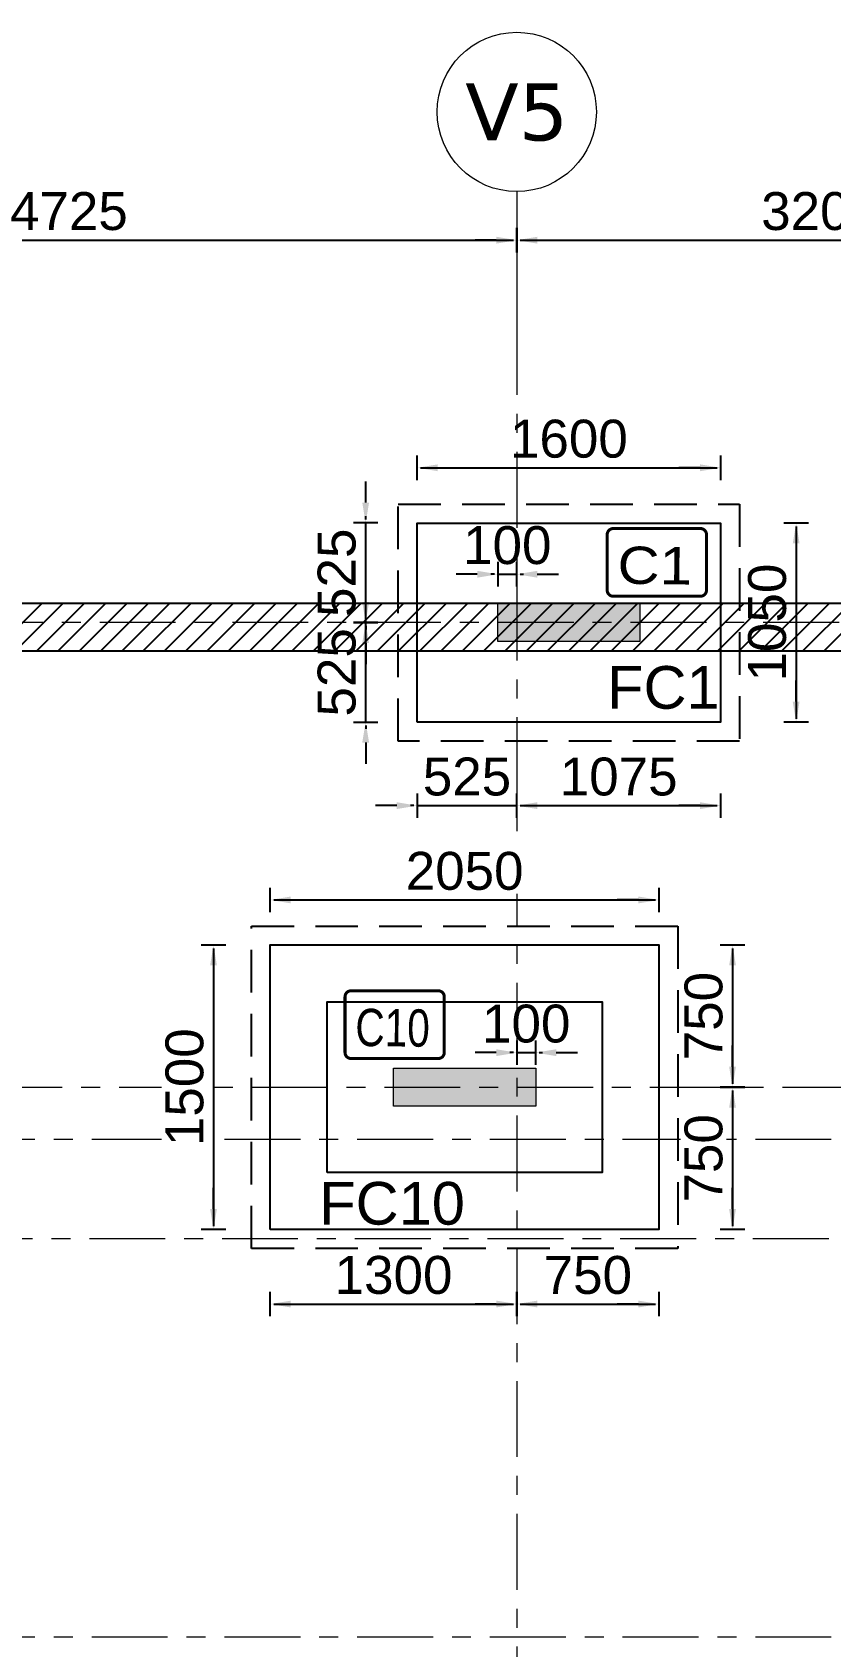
# Model space of a CAD drawing. Extents: x 1878645 to 3043969, y -1160829 to -603973.
# Drawn here: x 2120550 to 2124762, y -654417 to -645905 of the extents above; entities that cross this region are included whole.
import ezdxf
from ezdxf.enums import TextEntityAlignment as Align

# ---------------------------------------------------------------- set-up
doc = ezdxf.new("R2010")
doc.units = 0
doc.header["$LTSCALE"] = 100
doc.header["$PDMODE"] = 66
doc.linetypes.add('Grids', pattern=[7, 4, -1, 1, -1])
doc.linetypes.add('SCHidden', pattern=[0.375, 0.25, -0.125])
doc.layers.get('Defpoints').update_dxf_attribs({"lineweight": 0})
for name, color, linetype in [('A-DIMN-100', 5, 'Continuous'), ('COMMENTS', 30, 'Continuous'), ('Dim', 3, 'Continuous'), ('Footing', 5, 'Continuous'), ('Footing Nos', 4, 'Continuous'), ('PCC', 2, 'Continuous'), ('RETAIN-WALL', 1, 'Continuous')]:
    doc.layers.add(name, color=color, linetype=linetype)
for name, color, linetype, lineweight in [('A-GRID', 8, 'Grids', 0), ('A-GRID-TAG', 3, 'Continuous', 0), ('ECO COL', 6, 'Continuous', 0), ('Eco_  CNO', 7, 'Continuous', 25)]:
    doc.layers.add(name, color=color, linetype=linetype, lineweight=lineweight)
doc.styles.add('ARIAL', font='arial.ttf')
doc.styles.add('ITA', font='simplex.shx')
doc.styles.add('SC-BBS1', font='SansSerif')
doc.styles.get("Standard").update_dxf_attribs({"font": 'verdana.ttf'})
doc.dimstyles.new('A-150-DIM-EXT_MAIN(FT)', dxfattribs={"dimscale": 0, "dimtxt": 200, "dimasz": 18, "dimexe": 100, "dimexo": 100, "dimgap": 50, "dimtad": 1, "dimdec": 0, "dimdsep": 46, "dimtxsty": 'ARIAL', "dimblk": 'A3', "dimcen": 0.025, "dimse1": 1, "dimse2": 1, "dimclrd": 256, "dimclre": 256, "dimclrt": 7, "dimazin": 2, "dimtfac": 1, "dimtdec": 0, "dimtix": 1, "dimtmove": 2, "dimatfit": 3, "dimldrblk": 'WSA-DOT-100', "dimfxl": 1, "dimtolj": 1, "dimtzin": 0, "dimarcsym": 0})

# ---------------------------------------------------------------- blocks, each defined once
blk = doc.blocks.new('*U14')
at = {"layer": 'A-GRID-TAG', "color": 8, "linetype": 'Grids', "lineweight": 15}
for p, q in [((0, 8), (0, 4)), ((0, 4), (0, 0))]:
    blk.add_line(p, q, dxfattribs=at)
at = {"layer": 'A-GRID-TAG', "linetype": 'Continuous'}
blk.add_circle((0, 13), 5, dxfattribs=at)
at = {"layer": 'A-GRID-TAG', "color": 7}
blk.add_attdef('GN', text='', height=4, dxfattribs=at).set_placement((0, 13), align=Align.MIDDLE_CENTER)
blk = doc.blocks.new('A2')
at = {"layer": 'Dim', "linetype": 'ByBlock', "lineweight": -2, "extrusion": (0, 0, -1)}
blk.add_lwpolyline([(6, 0), (12.2, 0)], dxfattribs=at)
blk.add_solid([(6, -1), (0, 0), (6, 1)], dxfattribs=at)
blk = doc.blocks.new('A3')
at = {"layer": 'Dim', "linetype": 'ByBlock', "lineweight": -2}
blk.add_line((0, 3.59), (0, -3.59), dxfattribs=at)
blk.add_blockref('A2', (0, 0), dxfattribs=at)
blk = doc.blocks.new('*D454')
at = {"layer": 'Defpoints', "color": 0, "transparency": 16777216}
for p in [(2123106, -651367.4), (2123206, -651285.2), (2123206, -651367.4)]:
    blk.add_point(p, dxfattribs=at)
at = {"layer": 'Dim', "lineweight": -2, "transparency": 16777216}
for p, q in [((2123088, -651285.2), (2123070, -651285.2)), ((2123106, -651285.2), (2123206, -651285.2)), ((2123224, -651285.2), (2123242, -651285.2))]:
    blk.add_line(p, q, dxfattribs=at)
at = {"layer": 'Dim', "lineweight": -2, "transparency": 16777216, "xscale": 18, "yscale": 18, "zscale": 18}
blk.add_blockref('A3', (2123106, -651285.2), dxfattribs=at)
at = {"layer": 'Dim', "lineweight": -2, "transparency": 16777216, "xscale": 18, "yscale": 18, "zscale": 18, "rotation": 180}
blk.add_blockref('A3', (2123206, -651285.2), dxfattribs=at)
at = {"layer": 'Dim', "color": 7, "transparency": 16777216, "insert": (2123156, -651133.1), "char_height": 200, "attachment_point": 5, "style": 'ARIAL'}
blk.add_mtext('\\A1;100', dxfattribs=at)
blk = doc.blocks.new('WSA-DOT-100')
at = {"layer": 'A-DIMN-100', "color": 5}
for p, q in [((0, -200), (0, 200)), ((-200, 0), (200, 0))]:
    blk.add_line(p, q, dxfattribs=at)
at = {"layer": 'A-DIMN-100', "color": 1, "const_width": 60}
blk.add_lwpolyline([(-30, 0, 1), (30, 0, 1)], format="xyb", close=True, dxfattribs=at)
blk = doc.blocks.new('*D455')
at = {"layer": 'Defpoints', "color": 0, "transparency": 16777216}
for p in [(2123106, -648762.6), (2123006, -648917.4), (2123106, -648917.1)]:
    blk.add_point(p, dxfattribs=at)
at = {"layer": 'Dim', "lineweight": -2, "transparency": 16777216}
for p, q in [((2122988, -648762.6), (2122970, -648762.6)), ((2123006, -648762.6), (2123106, -648762.6)), ((2123124, -648762.6), (2123142, -648762.6))]:
    blk.add_line(p, q, dxfattribs=at)
at = {"layer": 'Dim', "lineweight": -2, "transparency": 16777216, "xscale": 18, "yscale": 18, "zscale": 18}
blk.add_blockref('A3', (2123006, -648762.6), dxfattribs=at)
at = {"layer": 'Dim', "lineweight": -2, "transparency": 16777216, "xscale": 18, "yscale": 18, "zscale": 18, "rotation": 180}
blk.add_blockref('A3', (2123106, -648762.6), dxfattribs=at)
at = {"layer": 'Dim', "color": 7, "transparency": 16777216, "insert": (2123056, -648610.4), "char_height": 200, "attachment_point": 5, "style": 'ARIAL'}
blk.add_mtext('\\A1;100', dxfattribs=at)
blk = doc.blocks.new('*D418')
at = {"layer": 'Defpoints', "color": 0, "transparency": 16777216}
for p in [(2123106, -646689.8), (2118381, -646940.3), (2123106, -647001.2)]:
    blk.add_point(p, dxfattribs=at)
at = {"layer": 'Dim', "lineweight": -2, "transparency": 16777216}
blk.add_line((2118399, -647001.2), (2123088, -647001.2), dxfattribs=at)
at = {"layer": 'Dim', "lineweight": -2, "transparency": 16777216, "xscale": 18, "yscale": 18, "zscale": 18, "rotation": 180}
blk.add_blockref('A3', (2118381, -647001.2), dxfattribs=at)
at = {"layer": 'Dim', "lineweight": -2, "transparency": 16777216, "xscale": 18, "yscale": 18, "zscale": 18}
blk.add_blockref('A3', (2123106, -647001.2), dxfattribs=at)
at = {"layer": 'Dim', "color": 7, "transparency": 16777216, "insert": (2120743.5, -646849), "char_height": 200, "attachment_point": 5, "style": 'ARIAL'}
blk.add_mtext('\\A1;4725', dxfattribs=at)
blk = doc.blocks.new('*D419')
at = {"layer": 'Defpoints', "color": 0, "transparency": 16777216}
for p in [(2123106, -646689.8), (2126306, -646703.8), (2126306, -647001.2)]:
    blk.add_point(p, dxfattribs=at)
at = {"layer": 'Dim', "lineweight": -2, "transparency": 16777216}
blk.add_line((2123124, -647001.2), (2126288, -647001.2), dxfattribs=at)
at = {"layer": 'Dim', "lineweight": -2, "transparency": 16777216, "xscale": 18, "yscale": 18, "zscale": 18, "rotation": 180}
blk.add_blockref('A3', (2123106, -647001.2), dxfattribs=at)
at = {"layer": 'Dim', "lineweight": -2, "transparency": 16777216, "xscale": 18, "yscale": 18, "zscale": 18}
blk.add_blockref('A3', (2126306, -647001.2), dxfattribs=at)
at = {"layer": 'Dim', "color": 7, "transparency": 16777216, "insert": (2124706, -646849), "char_height": 200, "attachment_point": 5, "style": 'ARIAL'}
blk.add_mtext('\\A1;3200', dxfattribs=at)
blk = doc.blocks.new('Co')
at = {"const_width": 0.75}
blk.add_lwpolyline([(-12.57, -7.17), (-12.57, 6.59, -0.414214), (-11.07, 8.09), (10.51, 8.09, -0.414214), (12.01, 6.59), (12.01, -7.17, -0.414214), (10.51, -8.67), (-11.07, -8.67, -0.414214)], format="xyb", close=True, dxfattribs=at)
at = {"style": 'ITA', "width": 0.669972}
blk.add_attdef('COL', text='', height=10.5, rotation=0.638, dxfattribs=at).set_placement((-9.93, -5.51), (8.49, -5.3), align=Align.FIT)
blk = doc.blocks.new('*D548')
at = {"layer": 'Defpoints', "color": 0, "transparency": 16777216}
for p in [(2122309, -649017.5), (2122581, -649017.5), (2122581, -649542.4)]:
    blk.add_point(p, dxfattribs=at)
at = {"layer": 'Dim', "lineweight": -2, "transparency": 16777216}
for p, q in [((2122309, -648999.5), (2122309, -648981.5)), ((2122309, -649542.4), (2122309, -649017.5)), ((2122309, -649560.4), (2122309, -649578.4))]:
    blk.add_line(p, q, dxfattribs=at)
at = {"layer": 'Dim', "lineweight": -2, "transparency": 16777216, "xscale": 18, "yscale": 18, "zscale": 18}
for p, rotation in [((2122309, -649017.5), 270), ((2122309, -649542.4), 90)]:
    blk.add_blockref('A3', p, dxfattribs=dict(at, rotation=rotation))
at = {"layer": 'Dim', "color": 7, "transparency": 16777216, "insert": (2122156.9, -649279.9), "char_height": 200, "attachment_point": 5, "rotation": 90, "style": 'ARIAL'}
blk.add_mtext('\\A1;525', dxfattribs=at)
blk = doc.blocks.new('*D549')
at = {"layer": 'Defpoints', "color": 0, "transparency": 16777216}
for p in [(2122309, -648492.4), (2122581, -648492.4), (2122581, -649017.4)]:
    blk.add_point(p, dxfattribs=at)
at = {"layer": 'Dim', "lineweight": -2, "transparency": 16777216}
for p, q in [((2122309, -648474.4), (2122309, -648456.4)), ((2122309, -649017.4), (2122309, -648492.4)), ((2122309, -649035.4), (2122309, -649053.4))]:
    blk.add_line(p, q, dxfattribs=at)
at = {"layer": 'Dim', "lineweight": -2, "transparency": 16777216, "xscale": 18, "yscale": 18, "zscale": 18}
for p, rotation in [((2122309, -648492.4), 270), ((2122309, -649017.4), 90)]:
    blk.add_blockref('A3', p, dxfattribs=dict(at, rotation=rotation))
at = {"layer": 'Dim', "color": 7, "transparency": 16777216, "insert": (2122156.9, -648754.9), "char_height": 200, "attachment_point": 5, "rotation": 90, "style": 'ARIAL'}
blk.add_mtext('\\A1;525', dxfattribs=at)
blk = doc.blocks.new('*D550')
at = {"layer": 'Defpoints', "color": 0, "transparency": 16777216}
for p in [(2124181, -648492.4), (2124181, -649542.4), (2124579.7, -649542.4)]:
    blk.add_point(p, dxfattribs=at)
at = {"layer": 'Dim', "lineweight": -2, "transparency": 16777216}
blk.add_line((2124579.7, -648510.4), (2124579.7, -649524.4), dxfattribs=at)
at = {"layer": 'Dim', "lineweight": -2, "transparency": 16777216, "xscale": 18, "yscale": 18, "zscale": 18}
for p, rotation in [((2124579.7, -648492.4), 90), ((2124579.7, -649542.4), 270)]:
    blk.add_blockref('A3', p, dxfattribs=dict(at, rotation=rotation))
at = {"layer": 'Dim', "color": 7, "transparency": 16777216, "insert": (2124427.6, -649017.4), "char_height": 200, "attachment_point": 5, "rotation": 90, "style": 'ARIAL'}
blk.add_mtext('\\A1;1050', dxfattribs=at)
blk = doc.blocks.new('*D551')
at = {"layer": 'Defpoints', "color": 0, "transparency": 16777216}
for p in [(2124181, -648201.3), (2122581, -648492.4), (2124181, -648492.4)]:
    blk.add_point(p, dxfattribs=at)
at = {"layer": 'Dim', "lineweight": -2, "transparency": 16777216}
blk.add_line((2122599, -648201.3), (2124163, -648201.3), dxfattribs=at)
at = {"layer": 'Dim', "lineweight": -2, "transparency": 16777216, "xscale": 18, "yscale": 18, "zscale": 18, "rotation": 180}
blk.add_blockref('A3', (2122581, -648201.3), dxfattribs=at)
at = {"layer": 'Dim', "lineweight": -2, "transparency": 16777216, "xscale": 18, "yscale": 18, "zscale": 18}
blk.add_blockref('A3', (2124181, -648201.3), dxfattribs=at)
at = {"layer": 'Dim', "color": 7, "transparency": 16777216, "insert": (2123381, -648049.2), "char_height": 200, "attachment_point": 5, "style": 'ARIAL'}
blk.add_mtext('\\A1;1600', dxfattribs=at)
blk = doc.blocks.new('*D552')
at = {"layer": 'Defpoints', "color": 0, "transparency": 16777216}
for p in [(2122581, -649542.4), (2123106, -649542.4), (2123106, -649982.7)]:
    blk.add_point(p, dxfattribs=at)
at = {"layer": 'Dim', "lineweight": -2, "transparency": 16777216}
for p, q in [((2122563, -649982.7), (2122545, -649982.7)), ((2122581, -649982.7), (2123106, -649982.7)), ((2123124, -649982.7), (2123142, -649982.7))]:
    blk.add_line(p, q, dxfattribs=at)
at = {"layer": 'Dim', "lineweight": -2, "transparency": 16777216, "xscale": 18, "yscale": 18, "zscale": 18}
blk.add_blockref('A3', (2122581, -649982.7), dxfattribs=at)
at = {"layer": 'Dim', "lineweight": -2, "transparency": 16777216, "xscale": 18, "yscale": 18, "zscale": 18, "rotation": 180}
blk.add_blockref('A3', (2123106, -649982.7), dxfattribs=at)
at = {"layer": 'Dim', "color": 7, "transparency": 16777216, "insert": (2122843.5, -649830.5), "char_height": 200, "attachment_point": 5, "style": 'ARIAL'}
blk.add_mtext('\\A1;525', dxfattribs=at)
blk = doc.blocks.new('*D553')
at = {"layer": 'Defpoints', "color": 0, "transparency": 16777216}
for p in [(2123106, -649542.4), (2124181, -649542.4), (2124181, -649982.7)]:
    blk.add_point(p, dxfattribs=at)
at = {"layer": 'Dim', "lineweight": -2, "transparency": 16777216}
blk.add_line((2123124, -649982.7), (2124163, -649982.7), dxfattribs=at)
at = {"layer": 'Dim', "lineweight": -2, "transparency": 16777216, "xscale": 18, "yscale": 18, "zscale": 18, "rotation": 180}
blk.add_blockref('A3', (2123106, -649982.7), dxfattribs=at)
at = {"layer": 'Dim', "lineweight": -2, "transparency": 16777216, "xscale": 18, "yscale": 18, "zscale": 18}
blk.add_blockref('A3', (2124181, -649982.7), dxfattribs=at)
at = {"layer": 'Dim', "color": 7, "transparency": 16777216, "insert": (2123643.5, -649830.5), "char_height": 200, "attachment_point": 5, "style": 'ARIAL'}
blk.add_mtext('\\A1;1075', dxfattribs=at)
blk = doc.blocks.new('*D1024')
at = {"layer": 'Defpoints', "color": 0, "transparency": 16777216}
for p in [(2123856, -650717.4), (2123856, -651467.4), (2124244.2, -651467.4)]:
    blk.add_point(p, dxfattribs=at)
at = {"layer": 'Dim', "lineweight": -2, "transparency": 16777216}
blk.add_line((2124244.2, -650735.4), (2124244.2, -651449.4), dxfattribs=at)
at = {"layer": 'Dim', "lineweight": -2, "transparency": 16777216, "xscale": 18, "yscale": 18, "zscale": 18}
for p, rotation in [((2124244.2, -650717.4), 90), ((2124244.2, -651467.4), 270)]:
    blk.add_blockref('A3', p, dxfattribs=dict(at, rotation=rotation))
at = {"layer": 'Dim', "color": 7, "transparency": 16777216, "insert": (2124092.1, -651092.4), "char_height": 200, "attachment_point": 5, "rotation": 90, "style": 'ARIAL', "bg_fill": 3, "box_fill_scale": 1.1, "bg_fill_color": 257, "bg_fill_transparency": 0}
blk.add_mtext('\\A1;750', dxfattribs=at)
blk = doc.blocks.new('*D1025')
at = {"layer": 'Defpoints', "color": 0, "transparency": 16777216}
for p in [(2123856, -651467.4), (2123856, -652217.4), (2124244.2, -652217.4)]:
    blk.add_point(p, dxfattribs=at)
at = {"layer": 'Dim', "lineweight": -2, "transparency": 16777216}
blk.add_line((2124244.2, -651485.4), (2124244.2, -652199.4), dxfattribs=at)
at = {"layer": 'Dim', "lineweight": -2, "transparency": 16777216, "xscale": 18, "yscale": 18, "zscale": 18}
for p, rotation in [((2124244.2, -651467.4), 90), ((2124244.2, -652217.4), 270)]:
    blk.add_blockref('A3', p, dxfattribs=dict(at, rotation=rotation))
at = {"layer": 'Dim', "color": 7, "transparency": 16777216, "insert": (2124092.1, -651842.4), "char_height": 200, "attachment_point": 5, "rotation": 90, "style": 'ARIAL', "bg_fill": 3, "box_fill_scale": 1.1, "bg_fill_color": 257, "bg_fill_transparency": 0}
blk.add_mtext('\\A1;750', dxfattribs=at)
blk = doc.blocks.new('*D1026')
at = {"layer": 'Defpoints', "color": 0, "transparency": 16777216}
for p in [(2121806, -650717.4), (2121506.3, -652217.4), (2121806, -652217.4)]:
    blk.add_point(p, dxfattribs=at)
at = {"layer": 'Dim', "lineweight": -2, "transparency": 16777216}
blk.add_line((2121506.3, -650735.4), (2121506.3, -652199.4), dxfattribs=at)
at = {"layer": 'Dim', "lineweight": -2, "transparency": 16777216, "xscale": 18, "yscale": 18, "zscale": 18}
for p, rotation in [((2121506.3, -650717.4), 90), ((2121506.3, -652217.4), 270)]:
    blk.add_blockref('A3', p, dxfattribs=dict(at, rotation=rotation))
at = {"layer": 'Dim', "color": 7, "transparency": 16777216, "insert": (2121354.2, -651467.4), "char_height": 200, "attachment_point": 5, "rotation": 90, "style": 'ARIAL', "bg_fill": 3, "box_fill_scale": 1.1, "bg_fill_color": 257, "bg_fill_transparency": 0}
blk.add_mtext('\\A1;1500', dxfattribs=at)
blk = doc.blocks.new('*D1027')
at = {"layer": 'Defpoints', "color": 0, "transparency": 16777216}
for p in [(2123856, -650480), (2121806, -650717.4), (2123856, -650717.4)]:
    blk.add_point(p, dxfattribs=at)
at = {"layer": 'Dim', "lineweight": -2, "transparency": 16777216}
blk.add_line((2121824, -650480), (2123838, -650480), dxfattribs=at)
at = {"layer": 'Dim', "lineweight": -2, "transparency": 16777216, "xscale": 18, "yscale": 18, "zscale": 18, "rotation": 180}
blk.add_blockref('A3', (2121806, -650480), dxfattribs=at)
at = {"layer": 'Dim', "lineweight": -2, "transparency": 16777216, "xscale": 18, "yscale": 18, "zscale": 18}
blk.add_blockref('A3', (2123856, -650480), dxfattribs=at)
at = {"layer": 'Dim', "color": 7, "transparency": 16777216, "insert": (2122831, -650327.9), "char_height": 200, "attachment_point": 5, "style": 'ARIAL', "bg_fill": 3, "box_fill_scale": 1.1, "bg_fill_color": 257, "bg_fill_transparency": 0}
blk.add_mtext('\\A1;2050', dxfattribs=at)
blk = doc.blocks.new('*D1028')
at = {"layer": 'Defpoints', "color": 0, "transparency": 16777216}
for p in [(2121806, -652217.4), (2123106, -652217.4), (2123106, -652610.6)]:
    blk.add_point(p, dxfattribs=at)
at = {"layer": 'Dim', "lineweight": -2, "transparency": 16777216}
blk.add_line((2121824, -652610.6), (2123088, -652610.6), dxfattribs=at)
at = {"layer": 'Dim', "lineweight": -2, "transparency": 16777216, "xscale": 18, "yscale": 18, "zscale": 18, "rotation": 180}
blk.add_blockref('A3', (2121806, -652610.6), dxfattribs=at)
at = {"layer": 'Dim', "lineweight": -2, "transparency": 16777216, "xscale": 18, "yscale": 18, "zscale": 18}
blk.add_blockref('A3', (2123106, -652610.6), dxfattribs=at)
at = {"layer": 'Dim', "color": 7, "transparency": 16777216, "insert": (2122456, -652458.4), "char_height": 200, "attachment_point": 5, "style": 'ARIAL', "bg_fill": 3, "box_fill_scale": 1.1, "bg_fill_color": 257, "bg_fill_transparency": 0}
blk.add_mtext('\\A1;1300', dxfattribs=at)
blk = doc.blocks.new('*D1029')
at = {"layer": 'Defpoints', "color": 0, "transparency": 16777216}
for p in [(2123106, -652217.4), (2123856, -652217.4), (2123856, -652610.6)]:
    blk.add_point(p, dxfattribs=at)
at = {"layer": 'Dim', "lineweight": -2, "transparency": 16777216}
blk.add_line((2123124, -652610.6), (2123838, -652610.6), dxfattribs=at)
at = {"layer": 'Dim', "lineweight": -2, "transparency": 16777216, "xscale": 18, "yscale": 18, "zscale": 18, "rotation": 180}
blk.add_blockref('A3', (2123106, -652610.6), dxfattribs=at)
at = {"layer": 'Dim', "lineweight": -2, "transparency": 16777216, "xscale": 18, "yscale": 18, "zscale": 18}
blk.add_blockref('A3', (2123856, -652610.6), dxfattribs=at)
at = {"layer": 'Dim', "color": 7, "transparency": 16777216, "insert": (2123481, -652458.5), "char_height": 200, "attachment_point": 5, "style": 'ARIAL', "bg_fill": 3, "box_fill_scale": 1.1, "bg_fill_color": 257, "bg_fill_transparency": 0}
blk.add_mtext('\\A1;750', dxfattribs=at)
blk = doc.blocks.new('G$C92EAE22F')
at = {"layer": 'RETAIN-WALL', "lineweight": -3}
h = blk.add_hatch(dxfattribs=at)
h.set_pattern_fill('ANSI31', color=11, scale=25)
h.set_pattern_definition([(45, (-2234185.81, 595374.29), (-56.1266008, 56.1266008), [])])
edge = h.paths.add_edge_path()
edge.add_line((33122.7, 0.3), (33122.7, 250))
edge.add_line((33122.7, 250), (222.7, 250))
edge.add_line((222.7, 250), (222.7, 16250.3))
edge.add_line((222.7, 16250.3), (5522.7, 16250.3))
edge.add_line((5522.7, 16250.3), (5522.7, 25850.3))
edge.add_line((5522.7, 25850.3), (28572.7, 25850.3))
edge.add_line((28572.7, 25850.3), (28572.7, 28300.3))
edge.add_line((28572.7, 28300.3), (61172.7, 28300.3))
edge.add_line((61172.7, 28300.3), (61172.7, 250.6))
edge.add_line((61172.7, 250.6), (50722.7, 249.8))
edge.add_line((50722.7, 249.8), (50722.7, -0.2))
edge.add_line((50722.7, -0.2), (61422.7, 0.6))
edge.add_line((61422.7, 0.6), (61422.7, 28550.3))
edge.add_line((61422.7, 28550.3), (28322.7, 28550.3))
edge.add_line((28322.7, 28550.3), (28322.7, 26100.3))
edge.add_line((28322.7, 26100.3), (5272.7, 26100.3))
edge.add_line((5272.7, 26100.3), (5272.7, 16500.3))
edge.add_line((5272.7, 16500.3), (-27.3, 16500.3))
edge.add_line((-27.3, 16500.3), (-27.3, 0))
edge.add_line((-27.3, 0), (33122.7, 0))
blk.add_lwpolyline([(33122.7, 0.3), (33122.7, 250), (222.7, 250), (222.7, 16250.3), (5522.7, 16250.3), (5522.7, 25850.3), (28572.7, 25850.3), (28572.7, 28300.3), (61172.7, 28300.3), (61172.7, 250.6), (50722.7, 250), (50722.7, 0), (61422.7, 0.6), (61422.7, 28550.3), (28322.7, 28550.3), (28322.7, 26100.3), (5272.7, 26100.3), (5272.7, 16500.3), (-27.3, 16500.3), (-27.3, 0), (33122.7, 0)], dxfattribs=at)

msp = doc.modelspace()

# ---------------------------------------------------------------- hatches: boundary and pattern name
at = {"layer": 'ECO COL'}
h = msp.add_hatch(color=256, dxfattribs=at)
h.dxf.hatch_style = 1
h.paths.add_polyline_path([(2123006.01001, -648917.43132), (2123006.01001, -649117.44013), (2123756.01001, -649117.44013), (2123756.01001, -648917.43132)])
h = msp.add_hatch(color=256, dxfattribs=at)
h.dxf.hatch_style = 1
h.paths.add_polyline_path([(2122456.01882, -651367.43132), (2122456.01882, -651567.44013), (2123206.01882, -651567.44013), (2123206.01882, -651367.43132)])

# ---------------------------------------------------------------- linework, layer by layer
at = {"layer": 'A-GRID'}
for p, q in [((2123106.01882, -647417.03522), (2123106.01882, -682739.87014)), ((2157706.18259, -649017.45335), (2115388.08092, -649017.45335)), ((2119608.17556, -651467.43572), (2157706.18259, -651467.43572)), ((2158364.42469, -651742.45335), (2088240.36157, -651742.45335)), ((2159052.00469, -652267.43425), (2088240.36157, -652267.43425)), ((2158364.42469, -654367.43425), (2088240.36157, -654367.43425))]:
    msp.add_line(p, q, dxfattribs=at)
at = {"layer": 'ECO COL', "color": 4}
for points in [[(2123006.01001, -648917.43132), (2123756.01001, -648917.43132), (2123756.01001, -649117.44013), (2123006.01001, -649117.44013)], [(2122456.01882, -651367.43132), (2123206.01882, -651367.43132), (2123206.01882, -651567.44013), (2122456.01882, -651567.44013)]]:
    msp.add_lwpolyline(points, close=True, dxfattribs=at)
at = {"layer": 'Footing'}
for points in [[(2122581.01001, -649542.44013), (2122581.01001, -648492.44013), (2124181.01001, -648492.44013), (2124181.01001, -649542.44013)], [(2121806.01882, -652217.44013), (2121806.01882, -650717.44013), (2123856.01882, -650717.44013), (2123856.01882, -652217.44013)], [(2122106.01882, -651917.44013), (2122106.01882, -651017.44013), (2123556.01882, -651017.44013), (2123556.01882, -651917.44013)]]:
    msp.add_lwpolyline(points, close=True, dxfattribs=at)
at = {"layer": 'PCC', "linetype": 'SCHidden', "ltscale": 9}
for points in [[(2122481.01001, -649642.44013), (2122481.01001, -648392.44013), (2124281.01001, -648392.44013), (2124281.01001, -649642.44013)], [(2121706.01882, -652317.44013), (2121706.01882, -650617.44013), (2123956.01882, -650617.44013), (2123956.01882, -652317.44013)]]:
    msp.add_lwpolyline(points, close=True, dxfattribs=at)

# ---------------------------------------------------------------- block references
at = {"layer": 'A-GRID'}
ref = msp.add_blockref('*U14', (2123106.01882, -647417.03522), dxfattribs=dict(at, xscale=84, yscale=84, zscale=84, rotation=359.9999999999861))
ref.add_attrib('GN', 'V5', dxfattribs={"layer": 'A-GRID-TAG', "color": 7, "height": 300, "rotation": 360}).set_placement((2123106.01882, -646325.03522), align=Align.MIDDLE_CENTER)
at = {"layer": 'Eco_  CNO'}
ref = msp.add_blockref('Co', (2123850.89495, -648706.31042), dxfattribs=dict(at, xscale=-21.30803341128, yscale=21.30803341128, zscale=15.2200238652, rotation=179.9999999999787))
ref.add_attrib('COL', 'C1', dxfattribs={"layer": '0', "height": 196.886229, "rotation": 359.361957392, "style": 'ARIAL', "width": 1.11656}).set_placement((2123636.71544, -648812.69041), (2124029.27545, -648817.06211), align=Align.FIT)
ref = msp.add_blockref('Co', (2122467.87239, -651143.57483), dxfattribs=dict(at, xscale=-21.30803341128, yscale=21.30803341128, zscale=15.2200238652, rotation=179.9999999999787))
ref.add_attrib('COL', 'C10', dxfattribs={"layer": '0', "height": 196.886229, "rotation": 359.361957392, "style": 'ARIAL', "width": 0.778055}).set_placement((2122253.69288, -651249.95481), (2122646.25289, -651254.32652), align=Align.FIT)

# ---------------------------------------------------------------- texts
at = {"layer": 'Footing Nos', "style": 'SC-BBS1'}
for s, p in [('FC1', (2123582.56374, -649246.75282)), ('FC10', (2122063.95343, -651966.90104))]:
    msp.add_text(s, height=225, dxfattribs=at).set_placement(p, align=Align.TOP_LEFT)

# ---------------------------------------------------------------- dimensions: what is measured, and where the dimension line sits
at = {"layer": 'Dim'}
for base, p1, p2, picture, middle in [((2123106.01882, -647001.15666), (2118381.02099, -646940.28514), (2123106.01882, -646689.79733), '*D418', (2120743.5199, -646849.04207)), ((2126306.02485, -647001.15666), (2123106.01882, -646689.79733), (2126306.02485, -646703.82204), '*D419', (2124706.02183, -646848.97385)), ((2124181.01001, -648201.30688), (2122581.01001, -648492.44013), (2124181.01001, -648492.44013), '*D551', (2123381.01001, -648049.19229)), ((2123106.01882, -648762.55241), (2123006.01001, -648917.43132), (2123106.01882, -648917.05717), '*D455', (2123056.01441, -648610.43781)), ((2123106.01882, -649982.66119), (2122581.01001, -649542.44013), (2123106.01882, -649542.44013), '*D552', (2122843.51441, -649830.54659)), ((2124181.01001, -649982.66119), (2123106.01882, -649542.44013), (2124181.01001, -649542.44013), '*D553', (2123643.51441, -649830.54659)), ((2123206.01882, -651285.17696), (2123106.01882, -651367.43132), (2123206.01882, -651367.43132), '*D454', (2123156.01882, -651133.06236))]:
    dim = msp.add_linear_dim(base=base, p1=p1, p2=p2, dimstyle='A-150-DIM-EXT_MAIN(FT)', override={"dimscale": 1}, dxfattribs=at)
    dim.commit()
    dim.dimension.update_dxf_attribs({"geometry": picture, "text_midpoint": middle})
for base, p1, p2, picture, middle in [((2122308.99447, -648492.44013), (2122581.01001, -649017.44013), (2122581.01001, -648492.44013), '*D549', (2122156.87988, -648754.94013)), ((2124579.67929, -649542.44013), (2124181.01001, -648492.44013), (2124181.01001, -649542.44013), '*D550', (2124427.56469, -649017.44013)), ((2122308.99447, -649017.45335), (2122581.01001, -649542.44013), (2122581.01001, -649017.45335), '*D548', (2122156.87988, -649279.94674))]:
    dim = msp.add_linear_dim(base=base, p1=p1, p2=p2, angle=90, dimstyle='A-150-DIM-EXT_MAIN(FT)', override={"dimscale": 1}, dxfattribs=at)
    dim.commit()
    dim.dimension.update_dxf_attribs({"geometry": picture, "text_midpoint": middle})

# ---------------------------------------------------------------- next in the draw order: dimensions: what is measured, and where the dimension line sits
for base, p1, p2, picture, middle in [((2121506.33298, -652217.44013), (2121806.01882, -650717.44013), (2121806.01882, -652217.44013), '*D1026', (2121354.21839, -651467.44013)), ((2124244.22352, -651467.43572), (2123856.01882, -650717.44013), (2123856.01882, -651467.43572), '*D1024', (2124092.10892, -651092.43792))]:
    dim = msp.add_linear_dim(base=base, p1=p1, p2=p2, angle=90, dimstyle='A-150-DIM-EXT_MAIN(FT)', override={"dimscale": 1, "dimtfill": 1, "dimarcsym": 1}, dxfattribs=at)
    dim.commit()
    dim.dimension.update_dxf_attribs({"geometry": picture, "text_midpoint": middle})

# ---------------------------------------------------------------- next in the draw order: dimensions: what is measured, and where the dimension line sits
dim = msp.add_linear_dim(base=(2123856.01882, -650480.03339), p1=(2121806.01882, -650717.44013), p2=(2123856.01882, -650717.44013), dimstyle='A-150-DIM-EXT_MAIN(FT)', override={"dimscale": 1, "dimtfill": 1, "dimarcsym": 1}, dxfattribs=at)
dim.commit()
dim.dimension.update_dxf_attribs({"geometry": '*D1027', "text_midpoint": (2122831.01882, -650327.9188)})
dim = msp.add_linear_dim(base=(2124244.22352, -652217.44013), p1=(2123856.01882, -651467.43572), p2=(2123856.01882, -652217.44013), angle=90, dimstyle='A-150-DIM-EXT_MAIN(FT)', override={"dimscale": 1, "dimtfill": 1, "dimarcsym": 1}, dxfattribs=at)
dim.commit()
dim.dimension.update_dxf_attribs({"geometry": '*D1025', "text_midpoint": (2124092.10892, -651842.43792)})

# ---------------------------------------------------------------- next in the draw order: dimensions: what is measured, and where the dimension line sits
dim = msp.add_linear_dim(base=(2123856.01882, -652610.62934), p1=(2123106.01882, -652217.44013), p2=(2123856.01882, -652217.44013), dimstyle='A-150-DIM-EXT_MAIN(FT)', override={"dimscale": 1, "dimtfill": 1, "dimarcsym": 1}, dxfattribs=at)
dim.commit()
dim.dimension.update_dxf_attribs({"geometry": '*D1029', "text_midpoint": (2123481.01882, -652458.51474)})

# ---------------------------------------------------------------- next in the draw order: dimensions: what is measured, and where the dimension line sits
dim = msp.add_linear_dim(base=(2123106.01882, -652610.62934), p1=(2121806.01882, -652217.44013), p2=(2123106.01882, -652217.44013), dimstyle='A-150-DIM-EXT_MAIN(FT)', override={"dimscale": 1, "dimtfill": 1, "dimarcsym": 1}, dxfattribs=at)
dim.commit()
dim.dimension.update_dxf_attribs({"geometry": '*D1028', "text_midpoint": (2122456.01882, -652458.44653)})

# ---------------------------------------------------------------- next in the draw order: block references
at = {"layer": 'COMMENTS'}
msp.add_blockref('G$C92EAE22F', (2090083.27986, -677467.43425), dxfattribs=at)

doc.saveas('drawing.dxf')
